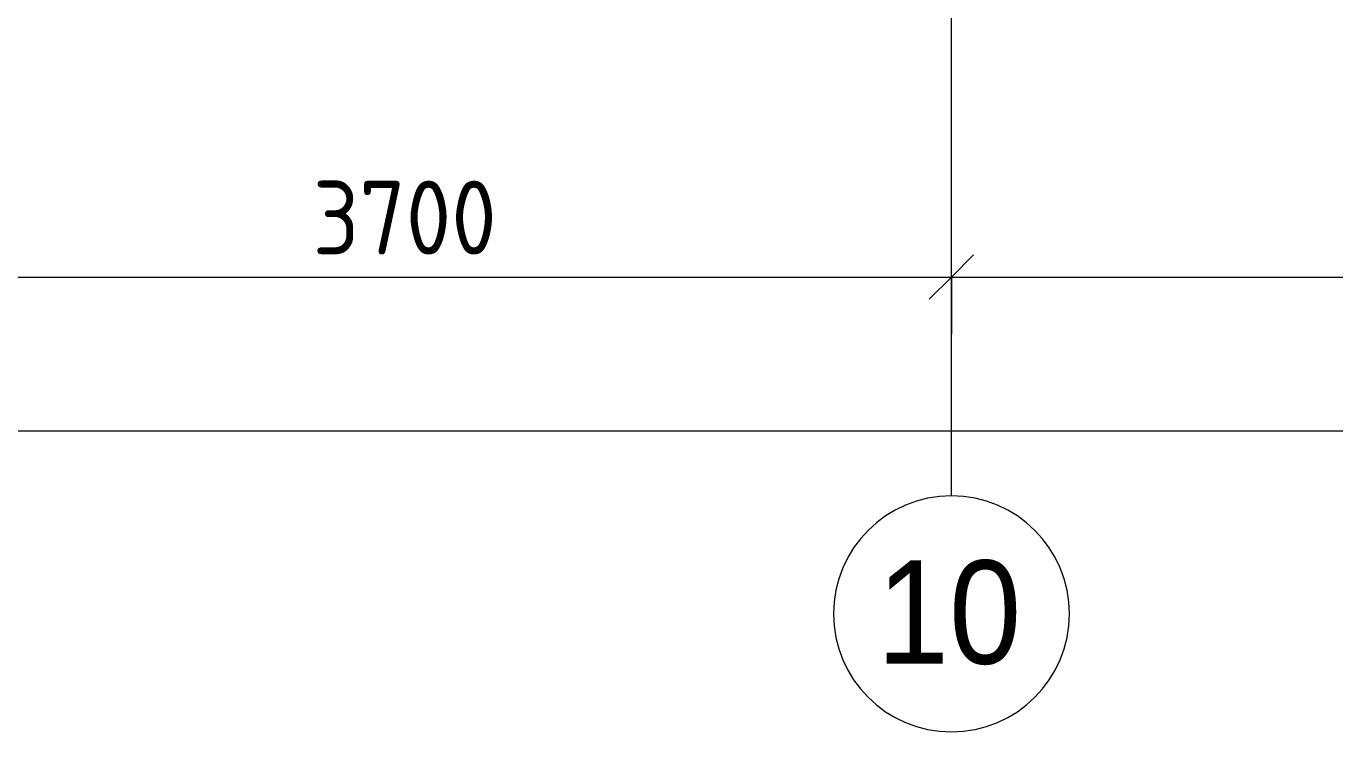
# Model space of a CAD drawing. Header units: millimetres. Extents: x -2766 to 205613, y -8553 to 29000.
# Drawn here: x 26473 to 30910, y -2706 to -315 of the extents above; entities that cross this region are included whole.
import ezdxf

# ---------------------------------------------------------------- set-up
doc = ezdxf.new("R2010")
doc.units = ezdxf.units.MM
for name, color, linetype, lineweight in [('A-ANNO-DIMS', 7, 'Continuous', 9), ('A-ANNO-DIMS-100', 7, 'Continuous', 9), ('Оси', 7, 'Continuous', 9), ('Оси-1', 7, 'Continuous', 20)]:
    doc.layers.add(name, color=color, linetype=linetype, lineweight=lineweight)
doc.styles.add('Arial', font='arial.ttf', dxfattribs={"width": 0.9, "height": 350})
doc.styles.add('ISOCPEUR', font='isocpeur.ttf', dxfattribs={"width": 0.9, "height": 250})
doc.dimstyles.new('ISO-2_5_0_9К_БОЛЬШОЙ', dxfattribs={"dimscale": 304.8, "dimtxt": 248.995294, "dimasz": 0.492126, "dimexe": 0.393701, "dimexo": 0.984252, "dimgap": 0, "dimtad": 1, "dimdec": 0, "dimrnd": 10, "dimzin": 0, "dimdsep": 46, "dimtxsty": 'ISOCPEUR', "dimblk1": 'OBLIQUE', "dimblk2": 'OBLIQUE', "dimsah": 1, "dimcen": 0.09, "dimdle": 0.393701, "dimazin": 0, "dimtfac": 1, "dimtdec": 4, "dimtix": 1, "dimtmove": 0, "dimatfit": 3, "dimfxl": 1, "dimtvp": 1, "dimtolj": 1, "dimtzin": 0, "dimarcsym": 2})

# ---------------------------------------------------------------- blocks, each defined once
blk = doc.blocks.new('Ось сетки - D8-29747960-План расстановки мебели и оборудования 2 этажа в осях 1-12')
at = {"layer": 'Оси-1'}
for start, end in [(360, 180), (180, 360)]:
    blk.add_arc((0, 0), 4, start, end, dxfattribs=at)
blk = doc.blocks.new('DIMBLOCK9-План расстановки мебели и оборудования 2 этажа в осях 1-12')
at = {"layer": 'A-ANNO-DIMS-100'}
for p, q in [((25910, -1359.1), (25910, -1045.2)), ((29610, -1359.1), (29610, -1045.2)), ((25910, -1165.2), (29610, -1165.2)), ((25910, -1165.2), (25910, -1359.1)), ((29610, -1165.2), (29610, -1359.1))]:
    blk.add_line(p, q, dxfattribs=at)
at = {"layer": 'A-ANNO-DIMS-100', "lineweight": 20}
for p, q in [((25910, -1165.2), (25985, -1090.2)), ((29610, -1165.2), (29685, -1090.2)), ((25910, -1165.2), (25835, -1240.2)), ((29610, -1165.2), (29535, -1240.2))]:
    blk.add_line(p, q, dxfattribs=at)
at = {"layer": 'A-ANNO-DIMS-100', "color": 0, "insert": (27444, -838.6), "char_height": 250, "width": 758.478, "attachment_point": 1, "line_spacing_factor": 1.149209, "style": 'ISOCPEUR'}
blk.add_mtext('3700', dxfattribs=at)
blk = doc.blocks.new('_Oblique')
at = {"color": 0, "linetype": 'ByBlock', "lineweight": -2}
blk.add_line((-0.5, -0.5), (0.5, 0.5), dxfattribs=at)
blk = doc.blocks.new('DIMBLOCK10-План расстановки мебели и оборудования 2 этажа в осях 1-12')
at = {"layer": 'A-ANNO-DIMS-100'}
for p, q in [((29610, -1359.1), (29610, -1045.2)), ((33310, -1359.1), (33310, -1045.2)), ((29610, -1165.2), (33310, -1165.2)), ((29610, -1165.2), (29610, -1359.1)), ((33310, -1165.2), (33310, -1359.1))]:
    blk.add_line(p, q, dxfattribs=at)
at = {"layer": 'A-ANNO-DIMS-100', "lineweight": 20}
for p, q in [((29610, -1165.2), (29685, -1090.2)), ((33310, -1165.2), (33385, -1090.2)), ((29610, -1165.2), (29535, -1240.2)), ((33310, -1165.2), (33235, -1240.2))]:
    blk.add_line(p, q, dxfattribs=at)
at = {"layer": 'A-ANNO-DIMS-100', "color": 0, "insert": (31144, -838.6), "char_height": 250, "width": 758.478, "attachment_point": 1, "line_spacing_factor": 1.149209, "style": 'ISOCPEUR'}
blk.add_mtext('3700', dxfattribs=at)
blk = doc.blocks.new('DIMBLOCK25-План расстановки мебели и оборудования 2 этажа в осях 1-12')
at = {"layer": 'A-ANNO-DIMS-100'}
for p, q in [((110, -1880.8), (110, -1566.8)), ((38310, -1880.8), (38310, -1566.8)), ((-10, -1686.8), (38430, -1686.8)), ((110, -1686.8), (110, -1880.8)), ((38310, -1686.8), (38310, -1880.8))]:
    blk.add_line(p, q, dxfattribs=at)
at = {"layer": 'A-ANNO-DIMS-100', "lineweight": 20}
for p, q in [((110, -1686.8), (185, -1611.8)), ((38310, -1686.8), (38385, -1611.8)), ((110, -1686.8), (35, -1761.8)), ((38310, -1686.8), (38235, -1761.8))]:
    blk.add_line(p, q, dxfattribs=at)
at = {"layer": 'A-ANNO-DIMS-100', "color": 0, "insert": (18815, -1360.2), "char_height": 250, "width": 948.097, "attachment_point": 1, "line_spacing_factor": 1.149209, "style": 'ISOCPEUR'}
blk.add_mtext('38200', dxfattribs=at)

msp = doc.modelspace()

# ---------------------------------------------------------------- linework, layer by layer
at = {"layer": 'Оси'}
msp.add_line((29610, -1906.3), (29610, 593.7), dxfattribs=at)

# ---------------------------------------------------------------- block references
at = {"layer": 'Оси-1', "xscale": 99.99999999999993, "yscale": 99.99999999999993, "zscale": 99.99999999999993}
msp.add_blockref('Ось сетки - D8-29747960-План расстановки мебели и оборудования 2 этажа в осях 1-12', (29610, -2306.3), dxfattribs=at)

# ---------------------------------------------------------------- texts
at = {"layer": 'Оси', "insert": (29357.4, -2125.6), "char_height": 350, "width": 606.076, "attachment_point": 1, "style": 'Arial'}
msp.add_mtext('10', dxfattribs=at)

# ---------------------------------------------------------------- dimensions: what is measured, and where the dimension line sits
at = {"layer": 'A-ANNO-DIMS'}
for base, p1, p2, override, picture, middle in [((29610, -1165.2), (25910, -1059.1), (29610, -1059.1), {"dimpost": '<>', "dimfxl": 3700}, 'DIMBLOCK9-План расстановки мебели и оборудования 2 этажа в осях 1-12', (27760, -1040.2)), ((33310, -1165.2), (29610, -1059.1), (33310, -1059.1), {"dimpost": '<>', "dimfxl": 3700}, 'DIMBLOCK10-План расстановки мебели и оборудования 2 этажа в осях 1-12', (31460, -1040.2)), ((38310, -1686.8), (110, -1580.8), (38310, -1580.8), {"dimpost": '<>', "dimfxl": 38199.999966}, 'DIMBLOCK25-План расстановки мебели и оборудования 2 этажа в осях 1-12', (19210, -1561.8))]:
    dim = msp.add_linear_dim(base=base, p1=p1, p2=p2, dimstyle='ISO-2_5_0_9К_БОЛЬШОЙ', override=override, dxfattribs=at)
    dim.commit()
    dim.dimension.update_dxf_attribs({"geometry": picture, "text_midpoint": middle})

doc.saveas('drawing.dxf')
